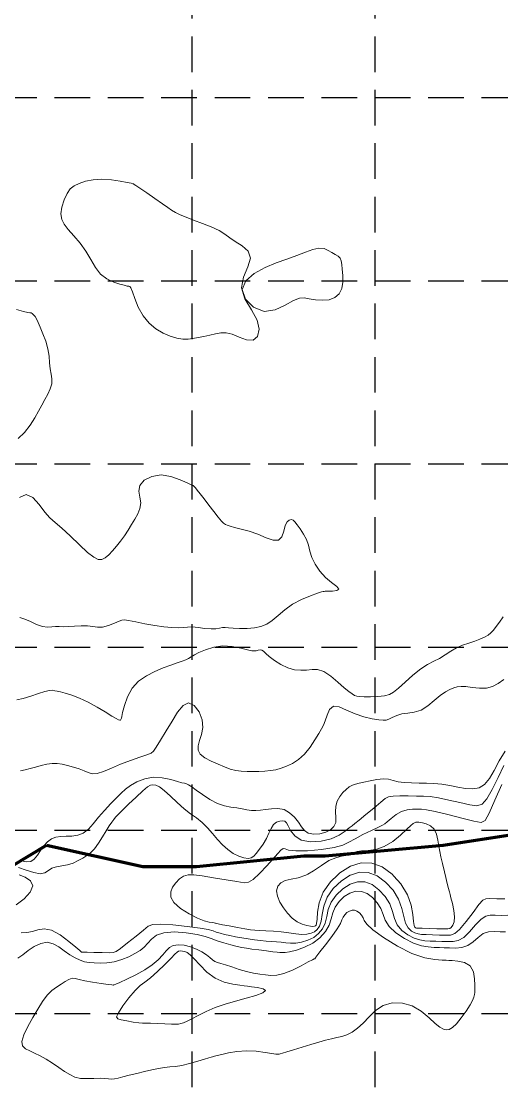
# Model space of a CAD drawing. Header units: inches. Extents: x 45655 to 51424, y 20024 to 23633.
# Drawn here: x 48095 to 48331, y 22598 to 23126 of the extents above; entities that cross this region are included whole.
import ezdxf

# ---------------------------------------------------------------- set-up
doc = ezdxf.new("R2010")
doc.units = ezdxf.units.IN
doc.header["$MEASUREMENT"] = 0
doc.linetypes.add('HIDDEN', pattern=[0.375, 0.25, -0.125])
doc.layers.add('CREEK', color=5, linetype='Continuous', lineweight=211)
doc.layers.add('CTR', color=43, linetype='Continuous', lineweight=9)
doc.layers.add('GRID', color=254, linetype='HIDDEN')

msp = doc.modelspace()

# ---------------------------------------------------------------- linework, layer by layer
at = {"layer": 'CREEK'}
for p, q in [((48302.82, 22721.2), (48371.37, 22731.74)), ((48081.35, 22705.39), (48107.71, 22721.2)), ((48107.71, 22721.2), (48155.17, 22710.66)), ((48244.81, 22715.93), (48302.82, 22721.2)), ((48181.54, 22710.66), (48234.27, 22715.93)), ((48234.27, 22715.93), (48244.81, 22715.93)), ((48155.17, 22710.66), (48181.54, 22710.66))]:
    msp.add_line(p, q, dxfattribs=at)
at = {"layer": 'CTR'}
for points, elevation in [([(48165.11, 22972.76), (48168.59, 22971.26), (48171.87, 22970.34), (48174.82, 22969.91), (48177.39, 22969.87), (48179.79, 22970.14), (48182.29, 22970.61), (48185.08, 22971.18), (48188.03, 22971.79), (48190.88, 22972.38), (48193.49, 22972.86), (48196.11, 22972.95), (48199.06, 22972.32), (48202.54, 22970.86), (48206.14, 22969.47), (48209.32, 22969.29), (48211.52, 22971.14), (48212.34, 22974.66), (48211.34, 22979.23), (48208.51, 22984.28), (48205.31, 22989.59), (48203.62, 22995), (48204.61, 23000.36), (48206.83, 23005.34), (48208.1, 23009.64), (48206.89, 23013), (48203.94, 23015.62), (48200.62, 23017.77), (48197.94, 23019.69), (48195.52, 23021.49), (48192.65, 23023.24), (48188.81, 23024.99), (48184.43, 23026.68), (48180.14, 23028.27), (48176.46, 23029.69), (48173.48, 23030.96), (48171.13, 23032.11), (48169.29, 23033.2), (48167.39, 23034.52), (48164.78, 23036.38), (48161.11, 23038.96), (48157.09, 23041.72), (48153.73, 23044.01), (48151.76, 23045.34), (48150.89, 23045.89), (48150.59, 23046.07), (48150.29, 23046.19), (48149.45, 23046.41), (48147.5, 23046.84), (48144.08, 23047.52), (48139.71, 23048.19), (48135.06, 23048.49), (48130.76, 23048.19), (48127, 23047.41), (48123.88, 23046.38), (48121.43, 23045.22), (48119.5, 23043.69), (48117.89, 23041.45), (48116.46, 23038.31), (48115.38, 23034.75), (48114.91, 23031.4), (48115.27, 23028.68), (48116.47, 23026.29), (48118.48, 23023.73), (48121.23, 23020.61), (48124.29, 23016.98), (48127.19, 23013.01), (48129.59, 23008.9), (48131.83, 23005.01), (48134.37, 23001.74), (48137.51, 22999.4), (48140.86, 22997.85), (48143.83, 22996.88), (48145.97, 22996.29), (48147.37, 22995.95), (48148.23, 22995.8), (48148.8, 22995.65), (48149.31, 22994.97), (48150.04, 22993.16), (48151.21, 22989.84), (48152.92, 22985.61), (48155.25, 22981.35), (48158.2, 22977.75), (48161.57, 22974.89), (48165.11, 22972.76)], 576), ([(48229.24, 22988.86), (48232.2, 22990.01), (48234.54, 22990.11), (48236.99, 22989.67), (48240.06, 22989.18), (48243.47, 22988.93), (48246.77, 22989.23), (48249.53, 22990.29), (48251.6, 22992.12), (48252.91, 22994.66), (48253.41, 22997.8), (48253.4, 23001.13), (48253.17, 23004.19), (48252.99, 23006.58), (48252.73, 23008.37), (48252.16, 23009.67), (48251.14, 23010.63), (48249.74, 23011.44), (48248.09, 23012.33), (48246.3, 23013.4), (48244.23, 23014.3), (48241.75, 23014.57), (48238.7, 23013.9), (48235.05, 23012.54), (48230.81, 23010.88), (48226, 23009.21), (48220.76, 23007.37), (48215.28, 23005.08), (48209.95, 23002.11), (48205.79, 22998.45), (48204.06, 22994.16), (48205.56, 22989.49), (48209.54, 22985.5), (48214.75, 22983.46), (48220.15, 22984.17), (48225.13, 22986.51), (48229.24, 22988.86)], 576), ([(48093.8, 22921.03), (48097.03, 22924.05), (48099.78, 22927.61), (48102.06, 22931.21), (48103.91, 22934.48), (48105.47, 22937.43), (48106.93, 22940.2), (48108.38, 22942.88), (48109.61, 22945.47), (48110.34, 22947.95), (48110.4, 22950.31), (48110.02, 22952.7), (48109.6, 22955.31), (48109.34, 22958.24), (48109.07, 22961.53), (48108.5, 22965.11), (48107.41, 22968.87), (48106.05, 22972.52), (48104.72, 22975.67), (48103.68, 22978.05), (48102.87, 22979.75), (48102.16, 22980.96), (48101.46, 22981.82), (48100.79, 22982.4), (48100.18, 22982.72), (48099.6, 22982.83), (48098.56, 22982.99), (48096.52, 22983.45), (48093.1, 22984.43)], 576), ([(48191.07, 22827.57), (48192.84, 22827.89), (48194.28, 22828.13), (48195.62, 22828.14), (48197.23, 22827.97), (48199.52, 22827.77), (48202.7, 22827.65), (48206.39, 22827.72), (48210.04, 22828.05), (48213.24, 22828.72), (48216.08, 22829.87), (48218.8, 22831.65), (48221.67, 22834.11), (48224.9, 22836.91), (48228.71, 22839.66), (48233.15, 22841.97), (48237.55, 22843.75), (48241.05, 22844.97), (48243.04, 22845.61), (48243.88, 22845.85), (48244.12, 22845.89), (48244.31, 22845.93), (48244.87, 22845.97), (48246.2, 22846.02), (48248.41, 22846.09), (48250.59, 22846.36), (48251.56, 22847.05), (48250.49, 22848.33), (48247.97, 22850.25), (48244.93, 22852.76), (48242.17, 22855.84), (48239.93, 22859.21), (48238.29, 22862.56), (48237.28, 22865.66), (48236.52, 22868.55), (48235.59, 22871.34), (48234.18, 22874.09), (48232.51, 22876.61), (48230.99, 22878.67), (48229.87, 22880.09), (48229.01, 22880.89), (48228.17, 22881.15), (48227.15, 22880.91), (48226.08, 22880), (48225.14, 22878.2), (48224.41, 22875.52), (48223.5, 22872.78), (48221.91, 22871.04), (48219.28, 22871.04), (48215.79, 22872.29), (48211.75, 22873.97), (48207.5, 22875.43), (48203.51, 22876.55), (48200.25, 22877.37), (48198.05, 22877.95), (48196.68, 22878.4), (48195.74, 22878.84), (48194.87, 22879.43), (48193.77, 22880.48), (48192.21, 22882.31), (48190.05, 22885.09), (48187.57, 22888.34), (48185.23, 22891.44), (48183.33, 22893.87), (48181.93, 22895.6), (48180.97, 22896.74), (48180.4, 22897.41), (48180.09, 22897.73), (48179.93, 22897.86), (48179.7, 22897.93), (48178.9, 22898.26), (48176.95, 22899.17), (48173.48, 22900.76), (48168.97, 22902.37), (48164.09, 22903.13), (48159.51, 22902.42), (48155.84, 22900.52), (48153.6, 22897.93), (48153.12, 22895.09), (48153.62, 22892.19), (48154.09, 22889.36), (48153.72, 22886.68), (48152.63, 22884.09), (48151.14, 22881.46), (48149.54, 22878.72), (48147.87, 22875.93), (48146.08, 22873.19), (48144.17, 22870.55), (48142.22, 22868.08), (48140.28, 22865.84), (48138.45, 22863.87), (48136.7, 22862.36), (48134.97, 22861.51), (48133.18, 22861.53), (48130.98, 22862.64), (48127.96, 22865.06), (48123.93, 22868.82), (48119.47, 22873.15), (48115.32, 22877.02), (48112.07, 22879.8), (48109.43, 22882.1), (48106.89, 22884.83), (48104.1, 22888.52), (48101.04, 22891.96), (48097.8, 22893.53), (48094.54, 22892.1)], 576), ([(48093.16, 22792.56), (48096.32, 22793.28), (48100.03, 22794.46), (48103.81, 22795.76), (48107.01, 22796.79), (48109.23, 22797.27), (48110.69, 22797.3), (48111.83, 22797.12), (48113.07, 22796.91), (48114.71, 22796.56), (48117.02, 22795.93), (48120.17, 22794.89), (48124.01, 22793.41), (48128.26, 22791.45), (48132.63, 22789.08), (48136.68, 22786.67), (48139.91, 22784.66), (48141.99, 22783.39), (48143.16, 22782.78), (48143.77, 22782.62), (48144.15, 22782.71), (48144.39, 22782.94), (48144.52, 22783.22), (48144.6, 22783.55), (48144.78, 22784.4), (48145.22, 22786.38), (48146.08, 22789.82), (48147.57, 22794.09), (48149.87, 22798.29), (48153.07, 22801.73), (48156.93, 22804.41), (48161.07, 22806.54), (48165.17, 22808.28), (48168.92, 22809.69), (48172.09, 22810.79), (48174.47, 22811.62), (48176.23, 22812.29), (48177.62, 22812.95), (48178.9, 22813.72), (48180.48, 22814.67), (48182.74, 22815.85), (48185.97, 22817.25), (48190, 22818.49), (48194.48, 22819.13), (48199.08, 22818.89), (48203.32, 22818.09), (48206.67, 22817.25), (48208.79, 22816.78), (48210.03, 22816.65), (48210.9, 22816.77), (48211.82, 22817.01), (48212.79, 22817.19), (48213.71, 22817.07), (48214.53, 22816.49), (48215.59, 22815.42), (48217.26, 22813.87), (48219.82, 22811.93), (48223, 22809.94), (48226.42, 22808.34), (48229.7, 22807.44), (48232.8, 22807.14), (48235.67, 22807.27), (48238.36, 22807.57), (48241.07, 22807.54), (48244.09, 22806.55), (48247.55, 22804.29), (48251.08, 22801.36), (48254.16, 22798.6), (48256.43, 22796.67), (48258.02, 22795.5), (48259.22, 22794.83), (48260.34, 22794.43), (48261.79, 22794.22), (48263.98, 22794.14), (48267.15, 22794.17), (48270.74, 22794.31), (48273.99, 22794.63), (48276.41, 22795.2), (48278.44, 22796.31), (48280.84, 22798.29), (48284.1, 22801.29), (48287.92, 22804.73), (48291.75, 22807.81), (48295.19, 22810), (48298.25, 22811.56), (48301.07, 22812.99), (48303.79, 22814.67), (48306.5, 22816.46), (48309.34, 22818.12), (48312.36, 22819.45), (48315.42, 22820.54), (48318.33, 22821.5), (48320.92, 22822.45), (48323.14, 22823.43), (48324.95, 22824.45), (48326.32, 22825.56), (48327.54, 22826.88), (48328.85, 22828.6), (48330.47, 22830.79), (48332.3, 22833.34)], 574), ([(48094.66, 22833.05), (48097.08, 22832.26), (48099.91, 22831.03), (48102.94, 22829.68), (48105.81, 22828.68), (48108.28, 22828.33), (48110.4, 22828.42), (48112.27, 22828.6), (48114.06, 22828.63), (48116.03, 22828.57), (48118.45, 22828.58), (48121.51, 22828.75), (48124.82, 22828.94), (48127.93, 22828.93), (48130.49, 22828.63), (48132.79, 22828.31), (48135.28, 22828.4), (48138.2, 22829.15), (48141.14, 22830.27), (48143.49, 22831.28), (48144.9, 22831.84), (48146.13, 22831.91), (48148.14, 22831.56), (48151.64, 22830.87), (48156.19, 22830), (48161.04, 22829.15), (48165.55, 22828.5), (48169.46, 22828.11), (48172.64, 22828), (48175.03, 22828.15), (48177.12, 22828.37), (48179.46, 22828.41), (48182.43, 22828.12), (48185.7, 22827.71), (48188.72, 22827.46), (48191.07, 22827.57)], 576), ([(48095.05, 22757.7), (48097.23, 22758.28), (48099.71, 22758.86), (48102.38, 22759.52), (48105.13, 22760.3), (48107.88, 22761), (48110.53, 22761.41), (48113.06, 22761.36), (48115.56, 22760.94), (48118.18, 22760.28), (48121.01, 22759.51), (48123.81, 22758.67), (48126.3, 22757.77), (48128.35, 22756.89), (48130.31, 22756.33), (48132.66, 22756.43), (48135.81, 22757.44), (48139.71, 22759.08), (48144.21, 22760.99), (48149.07, 22762.83), (48153.64, 22764.43), (48157.18, 22765.62), (48159.22, 22766.42), (48160.42, 22767.44), (48161.73, 22769.42), (48163.85, 22772.87), (48166.58, 22777.35), (48169.5, 22782.18), (48172.27, 22786.63), (48174.94, 22789.91), (48177.67, 22791.14), (48180.45, 22789.8), (48182.88, 22786.65), (48184.4, 22782.73), (48184.65, 22778.95), (48184, 22775.55), (48183.07, 22772.57), (48182.36, 22770.08), (48182.32, 22767.94), (48183.35, 22766.01), (48185.65, 22764.19), (48188.8, 22762.5), (48192.16, 22760.97), (48195.24, 22759.68), (48198.08, 22758.64), (48200.81, 22757.93), (48203.57, 22757.54), (48206.4, 22757.4), (48209.27, 22757.4), (48212.18, 22757.44), (48215.07, 22757.56), (48217.86, 22757.83), (48220.52, 22758.29), (48223.13, 22758.99), (48225.86, 22760.01), (48228.76, 22761.39), (48231.75, 22763.29), (48234.67, 22765.92), (48237.36, 22769.31), (48239.71, 22772.92), (48241.61, 22776.07), (48243, 22778.34), (48244, 22780.18), (48244.84, 22782.32), (48245.7, 22785.14), (48246.92, 22787.89), (48248.84, 22789.48), (48251.7, 22789.18), (48255.34, 22787.59), (48259.49, 22785.68), (48263.82, 22784.25), (48267.88, 22783.32), (48271.15, 22782.79), (48273.29, 22782.56), (48274.74, 22782.64), (48276.07, 22783.1), (48277.79, 22783.95), (48279.95, 22784.91), (48282.52, 22785.67), (48285.45, 22786.06), (48288.62, 22786.51)], 572), ([(48270.32, 22706.18), (48270.29, 22706.18)], 564), ([(48189.45, 22617.28), (48190.32, 22617.54), (48191.7, 22617.91), (48193.93, 22618.44), (48197.23, 22619.15), (48201.39, 22619.81), (48206.06, 22620.13), (48210.85, 22619.93), (48215.23, 22619.41), (48218.61, 22618.88), (48220.62, 22618.59), (48221.61, 22618.52), (48222.12, 22618.57), (48222.68, 22618.7), (48223.79, 22619.03), (48225.91, 22619.66), (48229.3, 22620.7), (48233.49, 22621.99), (48237.79, 22623.3), (48241.66, 22624.45), (48245.03, 22625.4), (48247.98, 22626.13), (48250.61, 22626.66), (48253.05, 22627.22), (48255.49, 22628.06), (48258.07, 22629.39), (48260.76, 22631.29), (48263.53, 22633.82), (48266.36, 22636.89), (48269.51, 22639.97), (48273.26, 22642.42), (48277.79, 22643.68), (48282.74, 22643.62), (48287.63, 22642.22), (48292.07, 22639.6), (48295.88, 22636.46), (48298.94, 22633.61), (48301.21, 22631.72), (48302.91, 22630.75), (48304.35, 22630.45), (48305.77, 22630.68), (48307.38, 22631.6), (48309.31, 22633.45), (48311.65, 22636.31), (48314.04, 22639.62), (48316.02, 22642.69), (48317.28, 22644.97), (48317.93, 22646.57), (48318.23, 22647.79), (48318.37, 22648.9), (48318.42, 22650.33), (48318.42, 22652.49), (48318.29, 22655.6), (48317.68, 22659.01), (48316.1, 22661.87), (48313.33, 22663.55), (48310.08, 22664.28), (48307.3, 22664.49), (48305.61, 22664.57), (48304.29, 22664.64), (48302.27, 22664.75), (48298.74, 22665.02), (48293.72, 22665.94), (48287.46, 22668.03), (48280.37, 22671.6), (48273.54, 22675.83), (48268.2, 22679.7), (48265.24, 22682.42), (48263.98, 22684.2), (48263.4, 22685.54), (48262.63, 22686.78), (48261.61, 22687.92), (48260.44, 22688.77), (48259.23, 22689.23), (48258, 22689.26), (48256.76, 22688.87), (48255.52, 22688.09), (48254.41, 22687.03), (48253.58, 22685.82), (48253.03, 22684.51), (48252.29, 22682.75), (48250.75, 22680.09), (48248.04, 22676.32), (48244.88, 22672.24), (48242.2, 22668.86), (48240.71, 22666.91), (48240.15, 22666.12), (48240.02, 22665.88), (48239.94, 22665.71), (48239.81, 22665.55), (48239.65, 22665.44), (48239.38, 22665.32), (48238.52, 22664.93), (48236.5, 22663.88), (48233.01, 22662.01), (48228.68, 22659.86), (48224.46, 22658.11), (48221.01, 22657.31), (48218.15, 22657.24), (48215.49, 22657.52), (48212.68, 22657.87), (48209.59, 22658.34), (48206.19, 22659.09), (48202.5, 22660.19), (48198.87, 22661.41), (48195.75, 22662.45), (48193.44, 22663.11), (48191.79, 22663.57), (48190.54, 22664.11), (48189.39, 22664.95), (48188.11, 22666.07), (48186.45, 22667.39), (48184.23, 22668.82), (48181.54, 22670.19), (48178.58, 22671.31), (48175.52, 22672.05), (48172.61, 22672.27), (48170.13, 22671.91), (48168.25, 22670.89), (48166.65, 22669.31), (48164.92, 22667.28), (48162.7, 22664.95), (48159.81, 22662.44), (48156.15, 22659.89), (48151.74, 22657.46), (48147.31, 22655.35), (48143.8, 22653.79), (48141.81, 22652.93), (48141.02, 22652.58), (48140.85, 22652.52), (48140.69, 22652.51), (48139.95, 22652.59), (48138.04, 22652.82), (48134.62, 22653.24), (48130.47, 22653.83), (48126.63, 22654.51), (48123.86, 22655.22), (48121.94, 22655.73), (48120.37, 22655.8), (48118.73, 22655.25), (48116.94, 22654.22), (48114.94, 22652.93), (48112.74, 22651.51), (48110.43, 22649.78), (48108.08, 22647.47), (48105.77, 22644.38), (48103.46, 22640.66), (48101.08, 22636.49), (48098.67, 22632.15), (48096.67, 22628.07), (48095.64, 22624.77), (48095.98, 22622.59), (48097.41, 22621.21), (48099.52, 22620.17), (48101.95, 22619.04), (48104.62, 22617.71), (48107.55, 22616.06), (48110.68, 22614.1), (48113.81, 22612.03), (48116.71, 22610.07), (48119.25, 22608.47), (48121.7, 22607.31), (48124.43, 22606.65), (48127.71, 22606.51), (48131.13, 22606.64), (48134.2, 22606.75), (48136.52, 22606.62), (48138.25, 22606.39), (48139.7, 22606.24), (48141.17, 22606.36), (48142.94, 22606.73), (48145.32, 22607.35), (48148.47, 22608.15), (48152.13, 22609.05), (48155.94, 22609.96), (48159.57, 22610.8), (48162.9, 22611.5), (48165.87, 22612), (48168.49, 22612.27), (48171.13, 22612.54), (48174.26, 22613.04), (48178.12, 22613.93), (48182.12, 22615.03), (48185.45, 22616.01), (48187.54, 22616.65), (48188.69, 22617.02), (48189.45, 22617.28)], 572), ([(48151.32, 22649.8), (48148.32, 22646.22), (48145.33, 22642.2), (48143.11, 22638.82), (48142.27, 22636.85), (48142.8, 22635.96), (48144.56, 22635.47), (48147.29, 22634.92), (48150.39, 22634.33), (48153.12, 22633.91), (48155.04, 22633.76), (48156.7, 22633.79), (48158.92, 22633.81), (48162.19, 22633.65), (48165.93, 22633.43), (48169.2, 22633.25), (48171.36, 22633.21), (48172.72, 22633.31), (48173.8, 22633.58), (48175.12, 22633.98), (48176.89, 22634.7), (48179.28, 22635.86), (48182.4, 22637.57), (48186.22, 22639.55), (48190.65, 22641.5), (48195.59, 22643.16), (48200.79, 22644.6), (48205.93, 22645.98), (48210.65, 22647.39), (48214.13, 22648.73), (48215.51, 22649.86), (48214.27, 22650.68), (48211.47, 22651.22), (48208.55, 22651.59), (48206.56, 22651.88), (48204.94, 22652.15), (48202.79, 22652.46), (48199.41, 22652.92), (48195.19, 22653.9), (48190.75, 22655.81), (48186.65, 22658.86), (48183.12, 22662.37), (48180.32, 22665.44), (48178.34, 22667.4), (48176.94, 22668.43), (48175.8, 22668.91), (48174.69, 22669.18), (48173.63, 22669.26), (48172.73, 22669.12), (48171.98, 22668.69), (48170.93, 22667.66), (48169.04, 22665.7), (48165.98, 22662.65), (48162.31, 22659.17), (48158.85, 22656.09), (48156.12, 22653.98), (48153.81, 22652.19), (48151.32, 22649.8)], 574)]:
    msp.add_lwpolyline(points, dxfattribs=dict(at, elevation=elevation))
at = {"layer": 'CTR', "color": 5}
for points, elevation in [([(48288.62, 22786.51), (48291.92, 22787.59), (48295.22, 22789.66), (48298.4, 22792.26), (48301.33, 22794.74), (48303.92, 22796.57), (48306.15, 22797.78), (48308.07, 22798.56), (48309.77, 22799.05), (48311.59, 22799.25), (48313.92, 22799.11), (48317.06, 22798.69), (48320.61, 22798.3), (48324.09, 22798.37), (48327.12, 22799.19), (48329.85, 22800.67), (48332.57, 22802.56)], 572), ([(48095.48, 22713.54), (48097.99, 22713.03), (48100.05, 22713.21), (48101.77, 22714.41), (48103.3, 22716.36), (48104.81, 22718.65), (48106.42, 22720.89), (48108.22, 22722.85), (48110.21, 22724.31), (48112.41, 22725.17), (48114.84, 22725.55), (48117.49, 22725.65), (48120.32, 22725.71), (48123.18, 22726.06), (48125.89, 22727.07), (48128.36, 22729.02), (48130.76, 22731.72), (48133.37, 22734.92), (48136.34, 22738.32), (48139.39, 22741.62), (48142.18, 22744.53), (48144.47, 22746.83), (48146.62, 22748.72), (48149.08, 22750.49), (48152.26, 22752.31), (48156.05, 22753.84), (48160.29, 22754.61), (48164.71, 22754.33), (48168.86, 22753.42), (48172.18, 22752.46), (48174.31, 22751.9), (48175.61, 22751.62), (48176.57, 22751.35), (48177.67, 22750.81), (48179.2, 22749.85), (48181.43, 22748.29), (48184.49, 22746.1), (48188.1, 22743.73), (48191.8, 22741.73), (48195.26, 22740.52), (48198.42, 22739.9), (48201.3, 22739.49), (48203.91, 22739.02), (48206.31, 22738.55), (48208.57, 22738.24), (48210.73, 22738.19), (48212.99, 22738.38), (48215.52, 22738.74), (48218.42, 22739.15), (48221.52, 22739.27), (48224.57, 22738.67), (48227.34, 22737.12), (48229.73, 22734.9), (48231.67, 22732.48), (48233.16, 22730.23), (48234.62, 22728.41), (48236.51, 22727.18), (48239.15, 22726.69), (48242.18, 22726.85), (48245.1, 22727.56), (48247.46, 22728.72), (48249.11, 22730.31), (48249.98, 22732.37), (48250.11, 22734.85), (48249.94, 22737.58), (48250, 22740.31), (48250.72, 22742.85), (48251.97, 22745.12), (48253.49, 22747.06), (48255.08, 22748.64), (48256.66, 22749.85), (48258.19, 22750.7), (48259.7, 22751.22), (48261.46, 22751.6), (48263.8, 22752.09), (48266.87, 22752.81), (48270.27, 22753.52), (48273.43, 22753.87), (48275.96, 22753.63), (48278.18, 22753.01), (48280.64, 22752.37), (48283.7, 22751.97), (48287.22, 22751.79), (48290.93, 22751.73), (48294.62, 22751.71), (48298.3, 22751.59), (48302.11, 22751.23), (48306.07, 22750.55), (48310.05, 22749.75), (48313.87, 22749.1), (48317.35, 22748.85), (48320.46, 22749.36), (48323.18, 22750.98), (48325.55, 22753.93), (48327.85, 22757.93), (48330.4, 22762.59), (48333.36, 22767.46)], 568), ([(48093.98, 22710.23), (48097.79, 22708.97), (48101.55, 22707.75), (48104.73, 22707.19), (48106.98, 22707.69), (48108.7, 22708.85), (48110.47, 22709.99), (48110.95, 22710.13), (48112.73, 22710.64), (48115.38, 22711.03), (48118.17, 22711.52), (48120.86, 22712.42), (48123.38, 22713.61), (48125.65, 22714.87), (48127.63, 22716.09), (48129.48, 22717.5), (48131.33, 22719.48), (48133.31, 22722.21), (48135.28, 22725.31), (48137.11, 22728.26), (48138.64, 22730.66), (48139.86, 22732.48), (48140.86, 22733.83), (48141.72, 22734.9), (48142.91, 22736.17), (48144.97, 22738.2), (48148.14, 22741.33), (48151.82, 22744.87), (48155.12, 22747.94), (48157.39, 22749.85), (48158.89, 22750.72), (48160.12, 22750.92), (48161.54, 22750.68), (48163.34, 22749.81), (48165.71, 22748.07), (48168.7, 22745.33), (48172.07, 22742.1), (48175.48, 22739.05), (48178.64, 22736.64), (48181.56, 22734.59), (48184.27, 22732.42), (48186.87, 22729.8), (48189.39, 22726.88), (48191.87, 22723.97), (48194.36, 22721.32), (48196.92, 22719.04), (48199.56, 22717.2), (48202.29, 22715.86), (48204.87, 22715.03), (48206.99, 22714.73), (48208.49, 22714.95), (48209.66, 22715.76), (48210.92, 22717.18), (48212.54, 22719.23), (48214.34, 22721.73), (48215.96, 22724.42), (48217.17, 22727.08), (48218.2, 22729.46), (48219.38, 22731.31), (48220.92, 22732.46), (48222.57, 22733.02), (48224.01, 22733.15), (48225.01, 22732.94), (48225.75, 22732.22), (48226.58, 22730.73), (48227.8, 22728.37), (48229.8, 22725.78), (48232.99, 22723.74), (48237.55, 22722.88), (48242.77, 22723.14), (48247.74, 22724.29), (48251.71, 22726.07), (48254.63, 22728.03), (48256.65, 22729.69), (48258.01, 22730.77), (48259.36, 22731.81), (48261.48, 22733.48), (48264.84, 22736.24), (48268.72, 22739.46), (48272.11, 22742.3), (48274.31, 22744.08), (48275.99, 22744.97), (48278.17, 22745.31), (48281.55, 22745.41), (48285.64, 22745.4), (48289.67, 22745.36), (48293.11, 22745.31), (48296.46, 22745.1), (48300.47, 22744.5), (48305.57, 22743.4), (48311.06, 22742.12), (48315.92, 22741.04), (48319.41, 22740.6), (48321.96, 22741.35), (48324.26, 22743.92), (48326.9, 22748.59), (48329.78, 22754.48), (48332.71, 22760.41)], 566), ([(48270.32, 22706.18), (48270.29, 22706.18), (48266.01, 22707.81), (48261.62, 22707.93), (48257.18, 22706.54), (48257.13, 22706.51), (48252.77, 22703.74), (48248.8, 22699.94), (48245.82, 22695.63), (48244.12, 22691.27), (48243.31, 22687.23), (48242.78, 22683.89), (48242.01, 22681.46), (48240.94, 22679.82), (48239.56, 22678.71), (48237.89, 22677.92), (48235.84, 22677.47), (48233.35, 22677.37), (48230.35, 22677.65), (48226.93, 22678.14), (48223.21, 22678.62), (48219.34, 22678.94), (48215.64, 22679.13), (48212.53, 22679.26), (48210.18, 22679.42), (48208.03, 22679.67), (48205.35, 22680.11), (48201.65, 22680.77), (48197.64, 22681.51), (48194.26, 22682.15), (48192.24, 22682.54), (48191.3, 22682.74), (48190.93, 22682.84), (48190.66, 22682.94), (48190.19, 22683.05), (48189.3, 22683.19), (48187.72, 22683.43), (48185.35, 22684.03), (48182.06, 22685.3), (48177.91, 22687.44), (48173.71, 22690.16), (48170.47, 22693.03), (48168.93, 22695.72), (48168.86, 22698.21), (48169.79, 22700.56), (48171.3, 22702.78), (48173.15, 22704.69), (48175.19, 22706.04), (48177.36, 22706.67), (48180.17, 22706.64), (48184.26, 22706.12), (48189.93, 22705.23), (48196.12, 22704.22), (48201.43, 22703.29), (48204.89, 22702.75), (48207.18, 22702.97), (48209.45, 22704.41), (48212.5, 22707.27), (48212.82, 22707.6), (48215.95, 22710.91), (48219.11, 22714.42), (48221.45, 22717.09), (48223.05, 22718.78), (48224.14, 22719.52), (48225.09, 22719.37), (48226.81, 22718.82), (48230.31, 22718.37), (48236.16, 22718.46), (48243.06, 22719.05), (48249.26, 22720.01), (48253.49, 22721.2), (48256.48, 22722.66), (48259.5, 22724.41), (48263.38, 22726.42), (48267.52, 22728.4), (48270.94, 22729.99), (48272.98, 22730.98), (48274.16, 22731.73), (48275.35, 22732.76), (48277.2, 22734.39), (48279.63, 22736.25), (48282.35, 22737.8), (48285.12, 22738.64), (48287.74, 22738.93), (48290.06, 22738.95), (48292.1, 22738.9), (48294.68, 22738.59), (48298.83, 22737.75), (48305.09, 22736.26), (48312.07, 22734.5), (48317.97, 22732.99), (48321.47, 22732.34), (48323.46, 22733.34), (48325.36, 22736.86), (48328.23, 22743.25), (48331.68, 22750.99)], 564), ([(48304.13, 22705.34), (48304.49, 22703.85), (48305.35, 22700.38), (48305.86, 22698.31), (48306.2, 22696.95), (48306.66, 22695.26), (48307.38, 22692.51), (48308.11, 22689.16), (48308.46, 22685.96), (48308.18, 22683.51), (48307.49, 22681.83), (48306.73, 22680.79), (48306.1, 22680.26), (48305.1, 22680.09), (48303.11, 22680.11), (48299.75, 22680.19), (48295.86, 22680.29), (48292.51, 22680.38), (48290.53, 22680.44), (48289.63, 22680.49), (48289.24, 22680.59), (48288.92, 22680.85), (48288.58, 22681.71), (48288.28, 22683.68), (48287.93, 22687.12), (48287.12, 22691.68), (48285.27, 22696.87), (48282.02, 22702.15), (48278.55, 22705.98), (48277.7, 22706.92), (48272.79, 22710.53), (48267.71, 22712.45), (48262.53, 22712.59), (48257.29, 22710.95), (48252.07, 22707.65), (48251.03, 22706.66), (48247.4, 22703.18), (48243.88, 22698.08), (48241.9, 22692.96), (48241.07, 22688.37), (48240.8, 22684.85), (48240.58, 22682.8), (48240.3, 22681.87), (48239.97, 22681.51), (48239.53, 22681.34), (48238.8, 22681.27), (48237.59, 22681.37), (48235.73, 22681.71), (48233.44, 22682.41), (48230.96, 22683.62), (48228.54, 22685.42), (48226.27, 22687.73), (48224.24, 22690.39), (48222.53, 22693.26), (48221.35, 22696.13), (48220.94, 22698.78), (48221.49, 22701.02), (48222.94, 22702.75), (48225.19, 22703.93), (48228.11, 22704.57), (48231.52, 22705.2), (48235.26, 22706.43), (48236.29, 22707.02), (48239.09, 22708.63), (48242.92, 22711.29), (48246.59, 22713.61), (48249.96, 22715.04), (48252.85, 22715.74), (48255.02, 22716.07), (48256.37, 22716.38), (48257.2, 22716.73), (48257.92, 22717.13), (48258.92, 22717.61), (48260.45, 22718.06), (48262.72, 22718.39), (48265.87, 22718.6), (48269.67, 22719.14), (48273.84, 22720.54), (48278.03, 22723.1), (48281.86, 22726.21), (48284.9, 22729.02), (48286.85, 22730.84), (48287.98, 22731.82), (48288.69, 22732.26), (48289.33, 22732.47), (48289.92, 22732.53), (48290.45, 22732.54), (48290.92, 22732.53), (48291.58, 22732.43), (48292.72, 22732.19), (48294.51, 22731.69), (48296.57, 22730.73), (48298.38, 22729.05), (48299.55, 22726.55), (48300.24, 22723.6), (48300.69, 22720.66), (48301.12, 22718.07), (48301.68, 22715.43), (48302.44, 22712.21), (48303.44, 22708.12), (48304.13, 22705.34)], 562), ([(48094.29, 22706.72), (48097.3, 22705.5), (48099.93, 22703.69), (48101.01, 22701.22), (48099.75, 22698.14), (48096.75, 22694.86), (48092.93, 22691.9)], 564), ([(48334.58, 22686.89), (48331.33, 22686.74), (48328.31, 22686.83), (48325.85, 22686.86), (48323.71, 22686.39), (48321.45, 22684.88), (48318.77, 22682.05), (48315.84, 22678.71), (48312.93, 22675.88), (48310.24, 22674.34), (48307.67, 22673.84), (48305.02, 22673.85), (48302.16, 22673.94), (48299.23, 22674.03), (48296.42, 22674.12), (48293.82, 22674.27), (48291.27, 22674.67), (48288.53, 22675.57), (48285.5, 22677.15), (48282.56, 22679.36), (48280.25, 22682.09), (48278.86, 22685.23), (48277.87, 22688.69), (48276.52, 22692.33), (48274.27, 22696.01), (48271.26, 22699.32), (48267.85, 22701.82), (48264.31, 22703.16), (48260.72, 22703.26), (48257.08, 22702.13), (48253.45, 22699.83), (48250.21, 22696.72), (48247.76, 22693.17), (48246.35, 22689.58), (48245.56, 22686.11), (48244.76, 22682.92), (48243.45, 22680.13), (48241.58, 22677.78), (48239.16, 22675.9), (48236.29, 22674.5), (48233.23, 22673.59), (48230.3, 22673.12), (48227.74, 22673.06), (48225.43, 22673.27), (48223.21, 22673.55), (48220.88, 22673.74), (48218.43, 22673.9), (48215.81, 22674.07), (48213.03, 22674.34), (48210.07, 22674.69), (48207, 22675.15), (48203.85, 22675.67), (48200.75, 22676.24), (48197.86, 22676.83), (48195.31, 22677.4), (48193.11, 22677.97), (48191.28, 22678.54), (48189.65, 22679.13), (48187.33, 22679.78), (48183.29, 22680.51), (48176.99, 22681.32), (48169.83, 22682.04), (48163.76, 22682.44), (48160.1, 22682.3), (48157.85, 22681.41), (48155.47, 22679.51), (48151.81, 22676.56), (48147.63, 22673.26), (48144.1, 22670.51), (48142.01, 22668.99), (48140.57, 22668.42), (48138.53, 22668.38), (48135.13, 22668.46), (48131.13, 22668.55), (48127.72, 22668.64), (48125.81, 22668.69), (48125.09, 22668.71), (48124.97, 22668.72), (48124.84, 22668.82), (48124.13, 22669.43), (48122.23, 22671.05), (48118.8, 22673.92), (48114.47, 22677.12), (48110.17, 22679.48), (48106.58, 22680.13), (48103.57, 22679.61), (48100.82, 22678.76), (48098.08, 22678.28), (48095.36, 22678.2)], 566), ([(48333.11, 22694.8), (48329.19, 22694.86), (48325.81, 22694.94), (48323.71, 22694.9), (48322.24, 22694.14), (48320.42, 22692.02), (48317.55, 22688.19), (48314.13, 22683.68), (48310.92, 22679.86), (48308.5, 22677.75), (48306.42, 22677.02), (48304.06, 22676.99), (48300.96, 22677.07), (48297.55, 22677.16), (48294.46, 22677.25), (48292.17, 22677.35), (48290.45, 22677.58), (48288.89, 22678.08), (48287.21, 22679), (48285.57, 22680.54), (48284.26, 22682.89), (48283.4, 22686.18), (48282.49, 22690.18), (48280.9, 22694.61), (48278.15, 22699.08), (48274.49, 22703.12), (48270.32, 22706.18)], 564), ([(48333.48, 22678.64), (48330.8, 22678.7), (48327.99, 22678.83), (48325.17, 22678.64), (48322.47, 22677.74), (48319.99, 22675.93), (48317.56, 22673.73), (48314.95, 22671.89), (48312, 22670.93), (48308.91, 22670.65), (48305.97, 22670.73), (48303.38, 22670.81), (48300.93, 22670.9), (48298.37, 22671), (48295.46, 22671.19), (48292.09, 22671.76), (48288.18, 22673.06), (48283.79, 22675.3), (48279.56, 22678.18), (48276.24, 22681.3), (48274.32, 22684.29), (48273.24, 22687.19), (48272.15, 22690.07), (48270.39, 22692.93), (48268.05, 22695.51), (48265.37, 22697.47), (48262.62, 22698.52), (48259.81, 22698.59), (48256.97, 22697.71), (48254.14, 22695.92), (48251.61, 22693.49), (48249.7, 22690.73), (48248.58, 22687.89), (48247.79, 22684.98), (48246.73, 22681.95), (48244.89, 22678.79), (48242.21, 22675.74), (48238.76, 22673.1), (48234.69, 22671.09), (48230.62, 22669.7), (48227.25, 22668.87), (48225.12, 22668.49), (48223.93, 22668.42), (48223.19, 22668.49), (48222.43, 22668.55), (48221.22, 22668.65), (48219.1, 22668.88), (48215.87, 22669.26), (48212.13, 22669.72), (48208.66, 22670.19), (48206.05, 22670.57), (48203.86, 22670.97), (48201.45, 22671.51), (48198.37, 22672.27), (48194.92, 22673.21), (48191.64, 22674.25), (48188.8, 22675.32), (48185.82, 22676.36), (48181.89, 22677.35), (48176.53, 22678.17), (48170.63, 22678.57), (48165.42, 22678.21), (48161.81, 22676.92), (48159.46, 22675.03), (48157.66, 22672.99), (48155.85, 22671.17), (48153.77, 22669.54), (48151.25, 22667.99), (48148.2, 22666.41), (48144.75, 22664.98), (48141.13, 22663.93), (48137.52, 22663.39), (48134.14, 22663.27), (48131.16, 22663.37), (48128.7, 22663.56), (48126.54, 22663.96), (48124.35, 22664.68), (48121.9, 22665.85), (48119.25, 22667.41), (48116.54, 22669.25), (48113.85, 22671.2), (48111.1, 22672.79), (48108.15, 22673.49), (48104.95, 22672.93), (48101.71, 22671.41), (48098.73, 22669.41), (48096.17, 22667.36), (48093.75, 22665.63)], 568)]:
    msp.add_lwpolyline(points, dxfattribs=dict(at, elevation=elevation))
at = {"layer": 'GRID', "linetype": 'HIDDEN', "ltscale": 70}
for p, q in [((48179.24, 23538.55), (48179.24, 20388.15)), ((48269.24, 23538.55), (48269.24, 20388.15)), ((45749.24, 23088.55), (51329.24, 23088.55)), ((45749.24, 22998.55), (51329.24, 22998.55)), ((45749.24, 22908.55), (51329.24, 22908.55)), ((45749.24, 22818.55), (51329.24, 22818.55)), ((45749.24, 22728.55), (51329.24, 22728.55)), ((45749.24, 22638.55), (51329.24, 22638.55))]:
    msp.add_line(p, q, dxfattribs=at)

doc.saveas('drawing.dxf')
